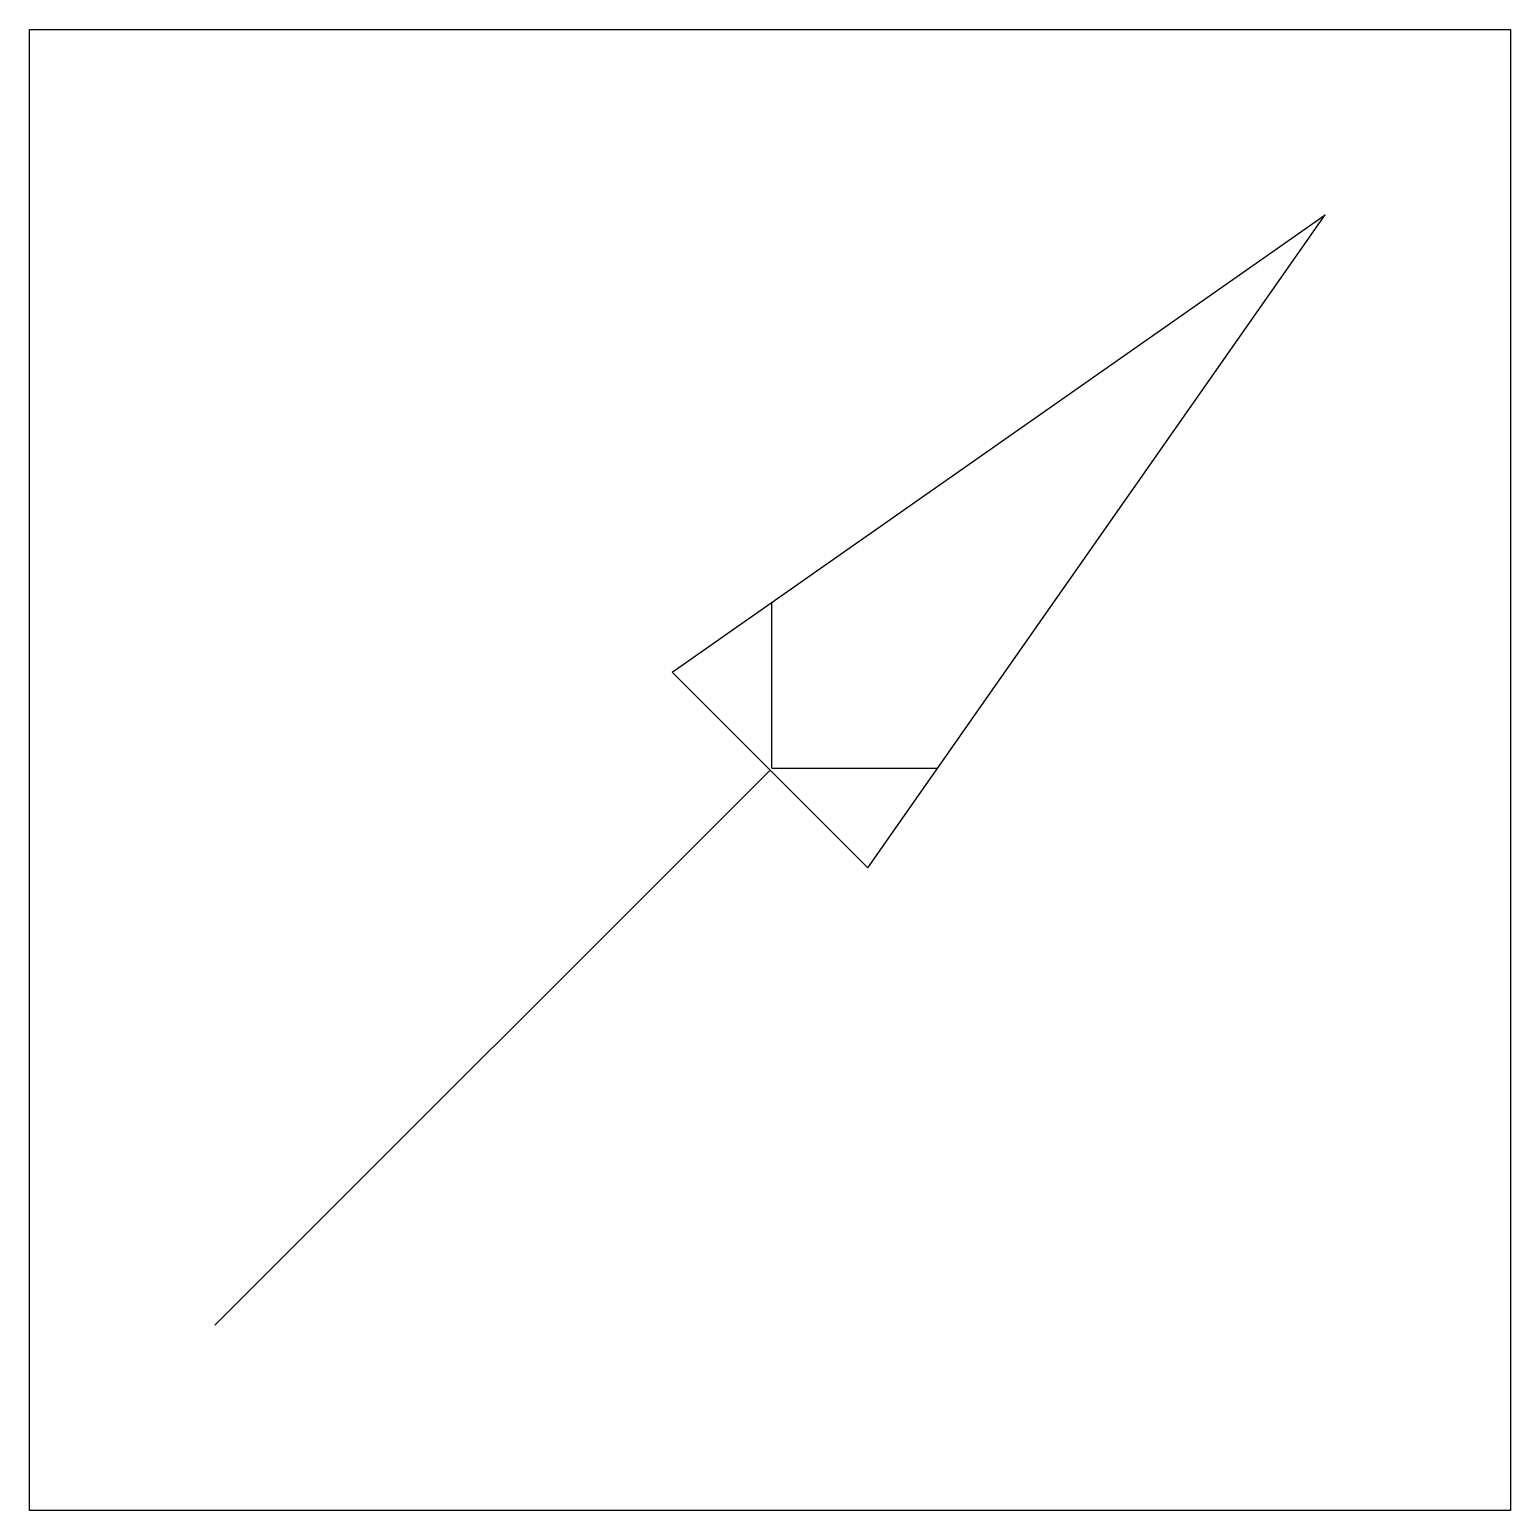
# Model space of a CAD drawing. Header units: millimetres. Extents: x -2 to 2, y -2 to 2.
import ezdxf

# ---------------------------------------------------------------- set-up
doc = ezdxf.new("R2010")
doc.units = ezdxf.units.MM
doc.header["$LTSCALE"] = 1000
doc.header["$PDMODE"] = 1
doc.header["$PDSIZE"] = 1

msp = doc.modelspace()

# ---------------------------------------------------------------- hatches: boundary and pattern name
h = msp.add_hatch()
h.set_pattern_fill('ANGLE', color=6)
h.set_pattern_definition([(0, (0, 0), (0, 6.985), [5.08, -1.905]), (90, (0, 0), (-6.985, 4e-16), [5.08, -1.905])])
h.paths.add_polyline_path([(1.5, 1.5), (-0.2645, 0.2645), (0.2645, -0.2645)])

# ---------------------------------------------------------------- linework, layer by layer
at = {"color": 6}
for p, q in [((-0.2645, 0.2645), (1.5, 1.5)), ((0.2645, -0.2645), (1.5, 1.5)), ((-0.2645, 0.2645), (0.2645, -0.2645)), ((-1.5, -1.5), (0, 0))]:
    msp.add_line(p, q, dxfattribs=at)
msp.add_lwpolyline([(-2, 2), (2, 2), (2, -2), (-2, -2)], close=True)
for p in [(0, 2), (-2, 0), (2, 0), (0, -2)]:
    msp.add_point(p)

doc.saveas('drawing.dxf')
